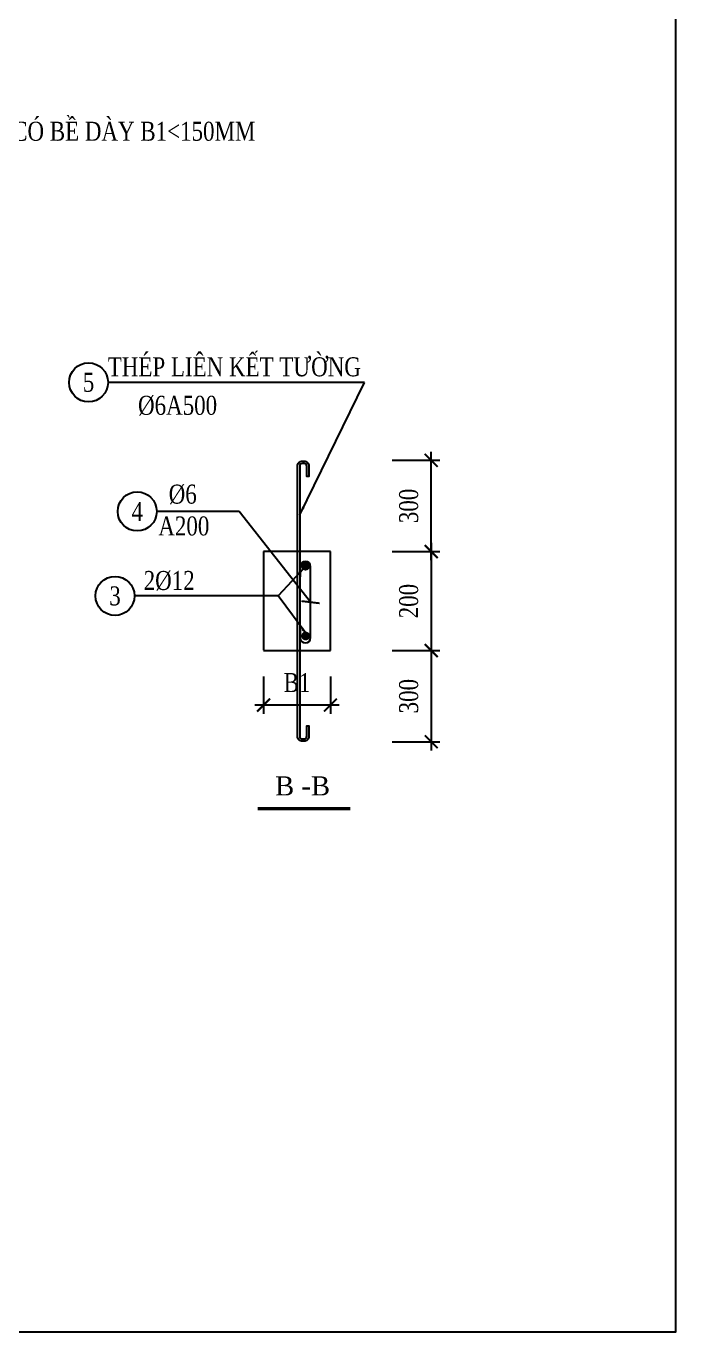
# Model space of a CAD drawing. Header units: millimetres. Extents: x -205508 to -110432, y 549193 to 571297.
# Drawn here: x -171932 to -170249, y 558925 to 562303 of the extents above; entities that cross this region are included whole.
import ezdxf
from ezdxf.enums import TextEntityAlignment as Align

# ---------------------------------------------------------------- set-up
doc = ezdxf.new("R2010")
doc.units = ezdxf.units.MM
doc.header["$LTSCALE"] = 25
doc.header["$MEASUREMENT"] = 0
doc.header["$PDSIZE"] = 50
doc.linetypes.add('TMKT - UPDATE LIEN TUC$1$CONTINOUS', pattern=[0])
doc.linetypes.add('TMKT - UPDATE LIEN TUC$1$HIDDEN', pattern=[0.375, 0.25, -0.125])
for name, color, linetype in [('TMKT - UPDATE LIEN TUC$1$1', 1, 'Continuous'), ('TMKT - UPDATE LIEN TUC$1$2', 2, 'Continuous'), ('TMKT - UPDATE LIEN TUC$1$3', 3, 'TMKT - UPDATE LIEN TUC$1$HIDDEN'), ('TMKT - UPDATE LIEN TUC$1$9', 9, 'Continuous'), ('TMKT - UPDATE LIEN TUC$1$THEP', 6, 'Continuous')]:
    doc.layers.add(name, color=color, linetype=linetype)
doc.styles.add('TMKT - UPDATE LIEN TUC$1$AVANTH', font='')
doc.styles.add('TMKT - UPDATE LIEN TUC$1$Romans', font='romans.shx', dxfattribs={"width": 0.8, "bigfont": 'vns.shx'})
doc.styles.add('TMKT - UPDATE LIEN TUC$1$TEXT', font='vntimeh.shx', dxfattribs={"width": 0.8})
doc.styles.add('TMKT - UPDATE LIEN TUC$1$Vntimeh.shx', font='vntimeh.shx', dxfattribs={"width": 0.8, "bigfont": 'vns.shx'})
doc.styles.get('TMKT - UPDATE LIEN TUC$1$AVANTH').set_extended_font_data('.VnAvantH')
doc.dimstyles.new('TMKT - UPDATE LIEN TUC$0$1-25-H', dxfattribs={"dimtxt": 250, "dimasz": 100, "dimexe": 150, "dimexo": 0, "dimgap": 50, "dimtad": 1, "dimdec": 0, "dimlfac": 0.25, "dimzin": 0, "dimdsep": 46, "dimtxsty": 'TMKT - UPDATE LIEN TUC$1$AVANTH', "dimcen": 0, "dimdle": 150, "dimclrd": 9, "dimclre": 9, "dimclrt": 4, "dimadec": 0, "dimazin": 0, "dimtfac": 1, "dimtdec": 0, "dimtix": 1, "dimtmove": 2, "dimatfit": 3, "dimfxl": 1, "dimtvp": 1, "dimtolj": 1, "dimtzin": 0, "dimlwd": -1, "dimlwe": -1, "dimarcsym": 0})
doc.dimstyles.new('TMKT - UPDATE LIEN TUC$1$1-1', dxfattribs={"dimscale": 100, "dimtxt": 2.2, "dimasz": 1.5, "dimexe": 1, "dimexo": 0, "dimgap": 1.5, "dimtad": 1, "dimdec": 0, "dimdsep": 46, "dimtxsty": 'TMKT - UPDATE LIEN TUC$1$Romans', "dimblk1": 'TMKT - UPDATE LIEN TUC$1$_ARCHTICK', "dimblk2": 'TMKT - UPDATE LIEN TUC$1$_ARCHTICK', "dimsah": 1, "dimcen": 1.5, "dimdle": 1, "dimclrd": 9, "dimclre": 9, "dimclrt": 2, "dimadec": 0, "dimazin": 0, "dimtfac": 1, "dimtdec": 0, "dimtix": 1, "dimtmove": 0, "dimatfit": 3, "dimldrblk": 'TMKT - UPDATE LIEN TUC$1$_ARCHTICK', "dimfxl": 1, "dimtolj": 1, "dimtzin": 0, "dimarcsym": 0})

# ---------------------------------------------------------------- blocks, each defined once
blk = doc.blocks.new('TMKT - UPDATE LIEN TUC$1$_ARCHTICK')
at = {"color": 0, "linetype": 'ByBlock', "ltscale": 4, "const_width": 0.15}
blk.add_lwpolyline([(-0.5, -0.5), (0.5, 0.5)], dxfattribs=at)
blk = doc.blocks.new('*D737')
at = {"layer": 'Defpoints', "color": 0, "linetype": 'TMKT - UPDATE LIEN TUC$1$CONTINOUS', "transparency": 16777216}
for p in [(13313, -17006), (14087, -17006), (13313, -17337)]:
    blk.add_point(p, dxfattribs=at)
at = {"layer": 'TMKT - UPDATE LIEN TUC$1$2', "color": 9, "linetype": 'TMKT - UPDATE LIEN TUC$1$CONTINOUS', "lineweight": -2, "transparency": 16777216}
for p, q in [((13313, -17006), (13313, -17437)), ((14087, -17006), (14087, -17437))]:
    blk.add_line(p, q, dxfattribs=at)
at = {"layer": 'TMKT - UPDATE LIEN TUC$1$2', "color": 9, "linetype": 'Continuous', "lineweight": -2, "transparency": 16777216}
blk.add_line((14187, -17337), (13213, -17337), dxfattribs=at)
at = {"layer": 'TMKT - UPDATE LIEN TUC$1$2', "color": 9, "linetype": 'TMKT - UPDATE LIEN TUC$1$CONTINOUS', "lineweight": -2, "transparency": 16777216, "xscale": 150, "yscale": 150, "zscale": 150, "rotation": 180}
blk.add_blockref('TMKT - UPDATE LIEN TUC$1$_ARCHTICK', (13313, -17337), dxfattribs=at)
at = {"layer": 'TMKT - UPDATE LIEN TUC$1$2', "color": 9, "linetype": 'TMKT - UPDATE LIEN TUC$1$CONTINOUS', "lineweight": -2, "transparency": 16777216, "xscale": 150, "yscale": 150, "zscale": 150}
blk.add_blockref('TMKT - UPDATE LIEN TUC$1$_ARCHTICK', (14087, -17337), dxfattribs=at)
at = {"layer": 'TMKT - UPDATE LIEN TUC$1$2', "color": 2, "linetype": 'TMKT - UPDATE LIEN TUC$1$CONTINOUS', "transparency": 16777216, "insert": (13700, -17077), "char_height": 220, "attachment_point": 5, "style": 'TMKT - UPDATE LIEN TUC$1$Vntimeh.shx'}
blk.add_mtext('\\A1;b1', dxfattribs=at)
blk = doc.blocks.new('*D738')
at = {"layer": 'Defpoints', "color": 0, "linetype": 'TMKT - UPDATE LIEN TUC$1$CONTINOUS', "transparency": 16777216}
for p in [(14800, -15561), (14800, -16706), (15254, -16706)]:
    blk.add_point(p, dxfattribs=at)
at = {"layer": 'TMKT - UPDATE LIEN TUC$1$2', "color": 9, "linetype": 'TMKT - UPDATE LIEN TUC$1$CONTINOUS', "lineweight": -2, "transparency": 16777216}
for p, q in [((14800, -15561), (15354, -15561)), ((14800, -16706), (15354, -16706))]:
    blk.add_line(p, q, dxfattribs=at)
at = {"layer": 'TMKT - UPDATE LIEN TUC$1$2', "color": 9, "linetype": 'Continuous', "lineweight": -2, "transparency": 16777216}
blk.add_line((15254, -15461), (15254, -16806), dxfattribs=at)
at = {"layer": 'TMKT - UPDATE LIEN TUC$1$2', "color": 9, "linetype": 'TMKT - UPDATE LIEN TUC$1$CONTINOUS', "lineweight": -2, "transparency": 16777216, "xscale": 150, "yscale": 150, "zscale": 150}
for p, rotation in [((15254, -15561), 90), ((15254, -16706), 270)]:
    blk.add_blockref('TMKT - UPDATE LIEN TUC$1$_ARCHTICK', p, dxfattribs=dict(at, rotation=rotation))
at = {"layer": 'TMKT - UPDATE LIEN TUC$1$2', "color": 2, "linetype": 'TMKT - UPDATE LIEN TUC$1$CONTINOUS', "transparency": 16777216, "insert": (14994, -16134), "char_height": 220, "attachment_point": 5, "rotation": 90, "style": 'TMKT - UPDATE LIEN TUC$1$Vntimeh.shx'}
blk.add_mtext('\\A1;200', dxfattribs=at)
blk = doc.blocks.new('*D739')
at = {"layer": 'Defpoints', "color": 0, "linetype": 'TMKT - UPDATE LIEN TUC$1$CONTINOUS', "transparency": 16777216}
for p in [(14800, -16706), (14800, -17762), (15254, -17762)]:
    blk.add_point(p, dxfattribs=at)
at = {"layer": 'TMKT - UPDATE LIEN TUC$1$2', "color": 9, "linetype": 'Continuous', "lineweight": -2, "transparency": 16777216}
blk.add_line((15254, -16606), (15254, -17862), dxfattribs=at)
at = {"layer": 'TMKT - UPDATE LIEN TUC$1$2', "color": 9, "linetype": 'TMKT - UPDATE LIEN TUC$1$CONTINOUS', "lineweight": -2, "transparency": 16777216}
for p, q in [((14800, -16706), (15354, -16706)), ((14800, -17762), (15354, -17762))]:
    blk.add_line(p, q, dxfattribs=at)
at = {"layer": 'TMKT - UPDATE LIEN TUC$1$2', "color": 9, "linetype": 'TMKT - UPDATE LIEN TUC$1$CONTINOUS', "lineweight": -2, "transparency": 16777216, "xscale": 150, "yscale": 150, "zscale": 150}
for p, rotation in [((15254, -16706), 90), ((15254, -17762), 270)]:
    blk.add_blockref('TMKT - UPDATE LIEN TUC$1$_ARCHTICK', p, dxfattribs=dict(at, rotation=rotation))
at = {"layer": 'TMKT - UPDATE LIEN TUC$1$2', "color": 2, "linetype": 'TMKT - UPDATE LIEN TUC$1$CONTINOUS', "transparency": 16777216, "insert": (14994, -17234), "char_height": 220, "attachment_point": 5, "rotation": 90, "style": 'TMKT - UPDATE LIEN TUC$1$Vntimeh.shx'}
blk.add_mtext('\\A1;300', dxfattribs=at)
blk = doc.blocks.new('*D740')
at = {"layer": 'Defpoints', "color": 0, "linetype": 'TMKT - UPDATE LIEN TUC$1$CONTINOUS', "transparency": 16777216}
for p in [(14800, -14505), (15254, -14505), (14800, -15561)]:
    blk.add_point(p, dxfattribs=at)
at = {"layer": 'TMKT - UPDATE LIEN TUC$1$2', "color": 9, "linetype": 'Continuous', "lineweight": -2, "transparency": 16777216}
blk.add_line((15254, -15661), (15254, -14405), dxfattribs=at)
at = {"layer": 'TMKT - UPDATE LIEN TUC$1$2', "color": 9, "linetype": 'TMKT - UPDATE LIEN TUC$1$CONTINOUS', "lineweight": -2, "transparency": 16777216}
for p, q in [((14800, -14505), (15354, -14505)), ((14800, -15561), (15354, -15561))]:
    blk.add_line(p, q, dxfattribs=at)
at = {"layer": 'TMKT - UPDATE LIEN TUC$1$2', "color": 9, "linetype": 'TMKT - UPDATE LIEN TUC$1$CONTINOUS', "lineweight": -2, "transparency": 16777216, "xscale": 150, "yscale": 150, "zscale": 150}
for p, rotation in [((15254, -14505), 90), ((15254, -15561), 270)]:
    blk.add_blockref('TMKT - UPDATE LIEN TUC$1$_ARCHTICK', p, dxfattribs=dict(at, rotation=rotation))
at = {"layer": 'TMKT - UPDATE LIEN TUC$1$2', "color": 2, "linetype": 'TMKT - UPDATE LIEN TUC$1$CONTINOUS', "transparency": 16777216, "insert": (14994, -15033), "char_height": 220, "attachment_point": 5, "rotation": 90, "style": 'TMKT - UPDATE LIEN TUC$1$Vntimeh.shx'}
blk.add_mtext('\\A1;300', dxfattribs=at)
blk = doc.blocks.new('A$C752B675E')
at = {"layer": 'TMKT - UPDATE LIEN TUC$1$1', "color": 6}
blk.add_lwpolyline([(13730.9, -17697.8, 0.4142136), (13761.7, -17728.6), (13781.6, -17728.6, 0.4142136), (13812.4, -17697.8), (13812.4, -17579.1), (13838.8, -17579.1), (13838.8, -17697.8, -0.4142136), (13781.6, -17755), (13761.7, -17755, -0.4142136), (13704.5, -17697.8), (13704.5, -14572.3, -0.4142136), (13761.7, -14515.1), (13781.6, -14515.1, -0.4142136), (13838.8, -14572.3), (13838.8, -14691.1), (13812.4, -14691.1), (13812.4, -14572.3, 0.4142136), (13781.6, -14541.5), (13761.7, -14541.5, 0.4142136), (13730.9, -14572.3)], format="xyb", close=True, dxfattribs=at)
at = {"layer": 'TMKT - UPDATE LIEN TUC$1$1', "linetype": 'ByBlock'}
blk.add_lwpolyline([(13736.6, -16438.8), (13736.6, -16558.8, 1), (13856.6, -16558.8), (13856.6, -15734.6, 1), (13736.6, -15734.6), (13736.6, -15854.6)], format="xyb", dxfattribs=at)
at = {"layer": 'TMKT - UPDATE LIEN TUC$1$3'}
blk.add_lwpolyline([(13312.9, -16706.1), (14087.3, -16706.1), (14087.3, -15561.4), (13312.9, -15561.4)], close=True, dxfattribs=at)
at = {"layer": 'TMKT - UPDATE LIEN TUC$1$3', "linetype": 'ByBlock', "const_width": 39.4}
blk.add_lwpolyline([(14316.6, -18537.2), (13243, -18537.2)], dxfattribs=at)
at = {"layer": 'TMKT - UPDATE LIEN TUC$1$9', "linetype": 'ByBlock'}
for centre in [(11286, -13603.5), (11849.6, -15096.6), (11592.6, -16073.9)]:
    blk.add_circle(centre, 225.7, dxfattribs=at)
at = {"layer": 'TMKT - UPDATE LIEN TUC$1$THEP', "color": 3, "const_width": 50.7}
for points in [[(13774.3, -15729.7, -1), (13825, -15729.7, -1)], [(13774.3, -16537.8, 1), (13825, -16537.8, 1)]]:
    blk.add_lwpolyline(points, format="xyb", close=True, dxfattribs=at)
at = {"layer": 'TMKT - UPDATE LIEN TUC$1$2', "style": 'TMKT - UPDATE LIEN TUC$1$TEXT', "width": 0.8}
for s, p in [('thÐp liªn kÕt t\xadêng', (11509.1, -13532.9)), ('%%C6a500', (11859.2, -13978.7)), ('%%C6', (12214.3, -15006.3)), ('A200', (12094.2, -15374.5)), ('2%%C12', (11924.4, -16005.4))]:
    blk.add_text(s, height=220, dxfattribs=at).set_placement(p)
for s, p in [('5', (11286, -13603.5)), ('4', (11849.6, -15096.6)), ('3', (11592.6, -16073.9))]:
    blk.add_text(s, height=220, dxfattribs=at).set_placement(p, align=Align.MIDDLE)
at = {"layer": 'TMKT - UPDATE LIEN TUC$1$2', "style": 'TMKT - UPDATE LIEN TUC$1$TEXT'}
blk.add_text('b -b', height=220, dxfattribs=at).set_placement((13764.7, -18272.9), align=Align.MIDDLE)
at = {"layer": 'TMKT - UPDATE LIEN TUC$1$2', "insert": (0, -10587.5), "char_height": 220, "attachment_point": 1, "style": 'TMKT - UPDATE LIEN TUC$1$TEXT'}
blk.add_mtext_dynamic_manual_height_columns('-CHI TIÕT GI»NG §ØNH T¦êNG, gi»ng ngang, trô t\xadêng ¸P DôNG VíI T¦êNG Cã BÒ DµY b1<150MM', width=13934.806, gutter_width=1875, heights=[0], dxfattribs=at)
at = {"layer": 'TMKT - UPDATE LIEN TUC$1$2', "linetype": 'TMKT - UPDATE LIEN TUC$1$CONTINOUS'}
for p1, p2, distance, text, picture, middle in [((14800, -15561.4), (14800, -14505.4), -454.1, '300', '*D740', (14994.1, -15033.4)), ((14800, -15561.4), (14800, -16706.1), 454.1, '200', '*D738', (14994.1, -16133.8)), ((14800, -16706.1), (14800, -17762.1), 454.1, '300', '*D739', (14994.1, -17234.1))]:
    dim = blk.add_aligned_dim(p1=p1, p2=p2, distance=distance, text=text, dimstyle='TMKT - UPDATE LIEN TUC$1$1-1', override={"dimtxsty": 'TMKT - UPDATE LIEN TUC$1$Vntimeh.shx'}, dxfattribs=at)
    dim.commit()
    dim.dimension.update_dxf_attribs({"geometry": picture, "text_midpoint": middle})
dim = blk.add_linear_dim(base=(13312.9, -17337.2), p1=(14087.3, -17005.5), p2=(13312.9, -17005.5), text='b1', dimstyle='TMKT - UPDATE LIEN TUC$1$1-1', override={"dimtxsty": 'TMKT - UPDATE LIEN TUC$1$Vntimeh.shx'}, dxfattribs=at)
dim.commit()
dim.dimension.update_dxf_attribs({"geometry": '*D737', "text_midpoint": (13700.1, -17077.2)})
at = {"layer": 'TMKT - UPDATE LIEN TUC$1$3', "color": 2, "linetype": 'TMKT - UPDATE LIEN TUC$1$CONTINOUS'}
blk.add_leader([(13856.6, -16146.7), (13029.5, -15096.6), (12075.3, -15096.6)], dimstyle='TMKT - UPDATE LIEN TUC$1$1-1', override={"dimgap": 1.5, "dimtad": 0}, dxfattribs=at)
at = {"layer": 'TMKT - UPDATE LIEN TUC$1$9', "linetype": 'ByBlock'}
for points in [[(13730.9, -15136.6), (14480.8, -13603.5), (11511.7, -13603.5)], [(13796.6, -15734.6), (13480.8, -16073.9), (11818.3, -16073.9)], [(13825, -16537.8), (13480.8, -16073.9), (11818.3, -16073.9)]]:
    blk.add_leader(points, dimstyle='TMKT - UPDATE LIEN TUC$0$1-25-H', override={"dimtad": 0, "dimfxl": 150}, dxfattribs=at)

msp = doc.modelspace()

# ---------------------------------------------------------------- linework, layer by layer
at = {"layer": 'Defpoints'}
msp.add_lwpolyline([(-170249.4, 570555.2), (-186159.5, 570555.2), (-186159.5, 558924.8), (-170249.4, 558924.8)], close=True, dxfattribs=at)

# ---------------------------------------------------------------- block references
at = {"xscale": 0.2235793886786699, "yscale": 0.2235793886786699, "zscale": 0.2235793886786699}
msp.add_blockref('A$C752B675E', (-174293.4, 564422.6), dxfattribs=at)

doc.saveas('drawing.dxf')
